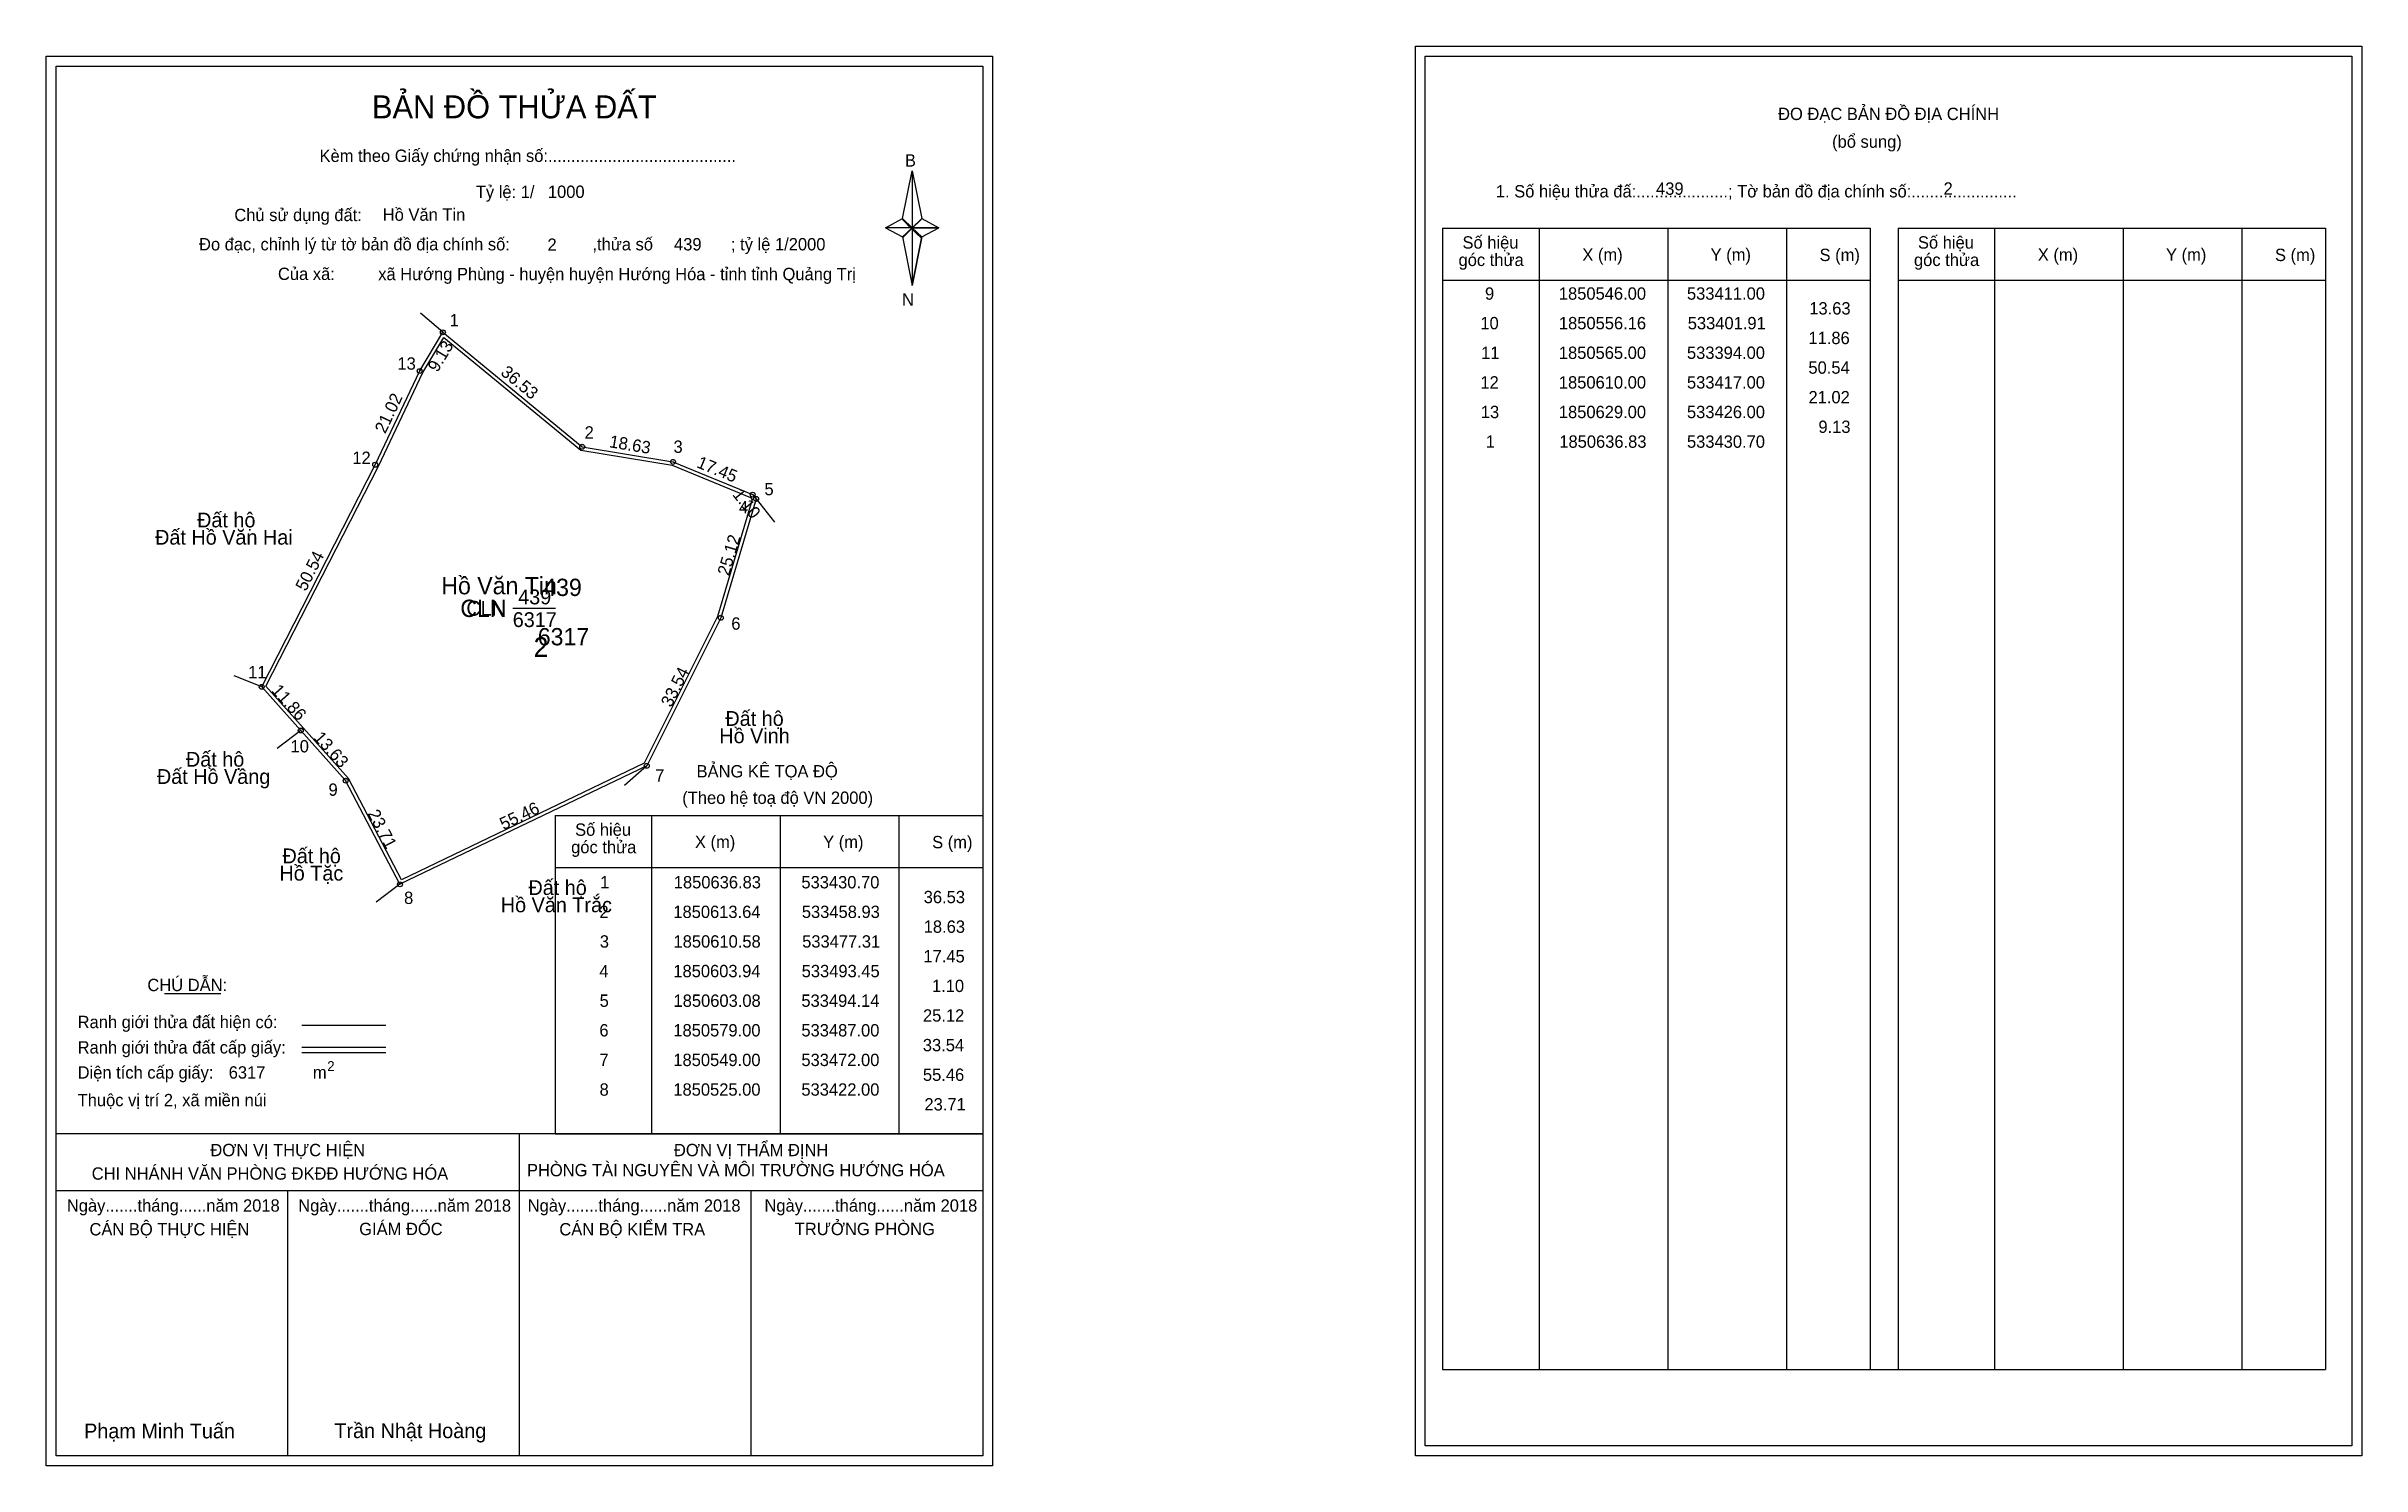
# Model space of a CAD drawing. Extents: x 533350 to 533819, y 1850407 to 1850695.
import ezdxf

# ---------------------------------------------------------------- set-up
doc = ezdxf.new("R2010")
doc.units = 0
for name, color, linetype in [('Level 1', 7, 'Continuous'), ('Level 10', 7, 'Continuous'), ('Level 11', 7, 'Continuous'), ('Level 13', 7, 'Continuous'), ('Level 2', 7, 'Continuous'), ('Level 27', 7, 'Continuous'), ('Level 3', 7, 'Continuous'), ('Level 36', 7, 'Continuous'), ('Level 4', 7, 'Continuous'), ('Level 49', 7, 'Continuous'), ('Level 5', 7, 'Continuous'), ('Level 53', 7, 'Continuous'), ('Level 55', 7, 'Continuous'), ('Level 6', 7, 'Continuous'), ('Level 63', 7, 'Continuous'), ('Level 7', 7, 'Continuous'), ('Level 9', 7, 'Continuous')]:
    doc.layers.add(name, color=color, linetype=linetype)

msp = doc.modelspace()

# ---------------------------------------------------------------- linework, layer by layer
at = {"layer": 'Level 1'}
for p, q in [((533352.37, 1850690.78), (533352.37, 1850690.78)), ((533629.69, 1850692.78), (533629.69, 1850692.78)), ((533523.79, 1850659.9), (533525.76, 1850669.54)), ((533525.76, 1850669.54), (533525.76, 1850658.01)), ((533525.76, 1850669.54), (533527.72, 1850659.9)), ((533520.34, 1850658.01), (533523.79, 1850659.9)), ((533523.79, 1850659.9), (533525.76, 1850658.01)), ((533525.61, 1850657.79), (533523.79, 1850659.68)), ((533525.76, 1850658.01), (533523.79, 1850656.17)), ((533525.61, 1850657.79), (533523.79, 1850655.95)), ((533523.79, 1850655.95), (533525.61, 1850657.79)), ((533527.58, 1850659.68), (533525.61, 1850657.79)), ((533525.61, 1850657.79), (533527.58, 1850659.68)), ((533527.58, 1850655.95), (533525.61, 1850657.79)), ((533527.72, 1850659.9), (533525.76, 1850658.01)), ((533525.76, 1850658.01), (533525.76, 1850646.31)), ((533525.76, 1850658.01), (533531.17, 1850658.01)), ((533525.76, 1850658.01), (533527.72, 1850656.17)), ((533527.72, 1850656.17), (533531.17, 1850658.01)), ((533633.22, 1850657.92), (533719.82, 1850657.92)), ((533652.81, 1850426.66), (533652.81, 1850657.92)), ((533678.88, 1850426.66), (533678.88, 1850657.92)), ((533702.86, 1850657.92), (533702.86, 1850426.66)), ((533719.82, 1850657.92), (533719.82, 1850426.66)), ((533725.48, 1850657.92), (533812.08, 1850657.92)), ((533745.07, 1850426.66), (533745.07, 1850657.92)), ((533771.14, 1850426.66), (533771.14, 1850657.92)), ((533795.11, 1850657.92), (533795.11, 1850426.66)), ((533812.08, 1850657.92), (533812.08, 1850426.66)), ((533523.79, 1850656.17), (533525.76, 1850646.31)), ((533527.72, 1850656.17), (533525.76, 1850646.31)), ((533633.22, 1850647.4), (533719.82, 1850647.4)), ((533725.48, 1850647.4), (533812.08, 1850647.4)), ((533453.46, 1850538.95), (533540.06, 1850538.95)), ((533473.05, 1850474.43), (533473.05, 1850538.95)), ((533499.12, 1850474.43), (533499.12, 1850538.95)), ((533523.09, 1850538.95), (533523.09, 1850474.43)), ((533453.46, 1850528.42), (533540.06, 1850528.42)), ((533374.28, 1850502.84), (533385.69, 1850502.84)), ((533402.15, 1850496.44), (533419.16, 1850496.44)), ((533402.15, 1850491.99), (533419.16, 1850491.99)), ((533402.15, 1850490.9), (533419.16, 1850490.9)), ((533459.19, 1850474.43), (533352.36, 1850474.43)), ((533540.06, 1850474.43), (533435.22, 1850474.43)), ((533446.21, 1850409.2), (533446.21, 1850474.43)), ((533453.46, 1850474.42), (533540.06, 1850474.42)), ((533540.06, 1850462.88), (533352.36, 1850462.88)), ((533399.29, 1850409.2), (533399.29, 1850462.88)), ((533493.14, 1850409.2), (533493.14, 1850462.88)), ((533633.22, 1850426.66), (533812.08, 1850426.66)), ((533540.06, 1850409.2), (533540.06, 1850409.2)), ((533817.39, 1850411.2), (533817.39, 1850411.2))]:
    msp.add_line(p, q, dxfattribs=at)
for points in [[(533523.79, 1850659.9), (533525.76, 1850669.54), (533525.76, 1850658.01)], [(533520.34, 1850658.01), (533523.79, 1850656.17), (533525.76, 1850658.01)], [(533525.76, 1850658.01), (533527.72, 1850659.9), (533531.17, 1850658.01)], [(533525.76, 1850658.01), (533525.76, 1850646.31), (533527.72, 1850656.17)]]:
    msp.add_lwpolyline(points, close=True, dxfattribs=at)
at = {"layer": 'Level 10'}
for p, q in [((533401.91, 1850556.16), (533394, 1850565)), ((533411, 1850546), (533401.91, 1850556.16))]:
    msp.add_line(p, q, dxfattribs=at)
for points in [[(533472, 1850549), (533422, 1850525), (533411, 1850546), (533401.91, 1850556.16), (533394, 1850565), (533417, 1850610), (533426, 1850629), (533430.7, 1850636.83), (533458.93, 1850613.64), (533477.31, 1850610.58), (533493.45, 1850603.94), (533494.14, 1850603.08), (533487, 1850579)], [(533471.48, 1850549.53), (533422.31, 1850525.92), (533411.58, 1850546.4), (533402.43, 1850556.63), (533394.84, 1850565.11), (533417.63, 1850609.69), (533426.62, 1850628.67), (533430.88, 1850635.77), (533458.63, 1850612.98), (533477.12, 1850609.9), (533493.02, 1850603.36), (533493.36, 1850602.93), (533486.35, 1850579.26)]]:
    msp.add_lwpolyline(points, close=True, dxfattribs=at)
at = {"layer": 'Level 11'}
for centre in [(533430.7, 1850636.83), (533426, 1850629), (533417, 1850610), (533458.93, 1850613.64), (533477.31, 1850610.58), (533493.45, 1850603.94), (533494.14, 1850603.08), (533487, 1850579), (533394, 1850565), (533401.91, 1850556.16), (533472, 1850549), (533472, 1850549), (533411, 1850546), (533422, 1850525)]:
    msp.add_circle(centre, 0.5, dxfattribs=at)
at = {"layer": 'Level 27'}
for p, q in [((533430.7, 1850636.83), (533426.14, 1850640.73)), ((533494.14, 1850603.08), (533497.89, 1850598.39)), ((533394, 1850565), (533388.42, 1850567.21)), ((533401.91, 1850556.16), (533397.16, 1850552.49)), ((533472, 1850549), (533467.5, 1850545.03)), ((533422, 1850525), (533417.2, 1850521.4))]:
    msp.add_line(p, q, dxfattribs=at)
at = {"layer": 'Level 3'}
for p, q in [((533633.22, 1850657.92), (533633.22, 1850426.66)), ((533725.48, 1850657.92), (533725.48, 1850426.66)), ((533453.46, 1850538.95), (533453.46, 1850474.43))]:
    msp.add_line(p, q, dxfattribs=at)
at = {"layer": 'Level 63'}
for points in [[(533627.69, 1850694.78), (533819.39, 1850694.78), (533819.39, 1850409.2), (533627.69, 1850409.2)], [(533350.36, 1850692.78), (533542.06, 1850692.78), (533542.06, 1850407.2), (533350.36, 1850407.2)], [(533352.36, 1850690.78), (533540.06, 1850690.78), (533540.06, 1850409.2), (533352.36, 1850409.2)], [(533629.69, 1850692.78), (533817.39, 1850692.78), (533817.39, 1850411.2), (533629.69, 1850411.2)]]:
    msp.add_lwpolyline(points, close=True, dxfattribs=at)
at = {"layer": 'Level 9'}
msp.add_line((533444.85, 1850580.92), (533453.52, 1850580.92), dxfattribs=at)

# ---------------------------------------------------------------- texts
at = {"layer": 'Level 1'}
for s, height, p in [('BẢN ĐỒ THỬA ĐẤT', 4.6657, (533416.33, 1850680.18)), ('ĐO ĐẠC BẢN ĐỒ ĐỊA CHÍNH', 2.5, (533701.17, 1850679.84)), ('(bổ sung)', 2.5, (533712.11, 1850674.22)), ('Kèm theo Giấy chứng nhận số:.........................................', 2.5, (533405.71, 1850671.35)), ('B', 2.5, (533524.3, 1850670.41)), ('1. Số hiệu thửa đấ:....................; Tờ bản đồ địa chính số:.......................', 2.5, (533644, 1850664.16)), ('Chủ sử dụng đất:', 2.5, (533388.45, 1850659.36)), ('Đo đạc, chỉnh lý từ tờ bản đồ địa chính số:                  ,thửa số                 ; tỷ lệ 1/2000', 2.5, (533381.3, 1850653.43)), ('góc thửa', 2.5, (533636.44, 1850650.26)), ('Số hiệu', 2.5, (533637.24, 1850653.79)), ('X (m)', 2.5, (533661.52, 1850651.32)), ('Y (m)', 2.5, (533687.5, 1850651.32)), ('S (m)', 2.5, (533709.57, 1850651.27)), ('góc thửa', 2.5, (533728.7, 1850650.26)), ('Số hiệu', 2.5, (533729.5, 1850653.79)), ('X (m)', 2.5, (533753.78, 1850651.32)), ('Y (m)', 2.5, (533779.75, 1850651.32)), ('S (m)', 2.5, (533801.83, 1850651.27)), ('Của xã:', 2.5, (533397.29, 1850647.43)), ('N', 2.5, (533523.7, 1850642.24)), ('BẢNG KÊ TỌA ĐỘ', 2.5, (533482.09, 1850546.65)), ('(Theo hệ toạ độ VN 2000)', 2.5, (533479.19, 1850541.29)), ('Số hiệu', 2.5, (533457.48, 1850534.82)), ('X (m)', 2.5, (533481.76, 1850532.34)), ('Y (m)', 2.5, (533507.73, 1850532.34)), ('S (m)', 2.5, (533529.81, 1850532.29)), ('góc thửa', 2.5, (533456.68, 1850531.29)), ('CHÚ DẪN:', 2.5, (533370.84, 1850503.35)), ('Ranh giới thửa đất hiện có:', 2.5, (533356.71, 1850495.85)), ('Ranh giới thửa đất cấp giấy:', 2.5, (533356.71, 1850490.71)), ('Diện tích cấp giấy:', 2.5, (533356.71, 1850485.63)), ('2', 2, (533407.27, 1850487.16)), ('m', 2.5, (533404.37, 1850485.65)), ('Thuộc vị trí 2, xã miền núi', 2.5, (533356.71, 1850480.03)), ('ĐƠN VỊ THỰC HIỆN', 2.5, (533383.6, 1850469.91)), ('ĐƠN VỊ THẨM ĐỊNH', 2.5, (533477.5, 1850469.91)), ('CHI NHÁNH VĂN PHÒNG ĐKĐĐ HƯỚNG HÓA', 2.5, (533359.56, 1850465.15)), ('PHÒNG TÀI NGUYÊN VÀ MÔI TRƯỜNG HƯỚNG HÓA', 2.5, (533447.73, 1850465.84)), ('Ngày.......tháng......năm 2018', 2.5, (533354.53, 1850458.67)), ('Ngày.......tháng......năm 2018', 2.5, (533401.4, 1850458.67)), ('Ngày.......tháng......năm 2018', 2.5, (533447.88, 1850458.67)), ('Ngày.......tháng......năm 2018', 2.5, (533495.84, 1850458.67)), ('CÁN BỘ THỰC HIỆN', 2.5, (533359.11, 1850453.86)), ('GIÁM ĐỐC', 2.5, (533413.75, 1850453.92)), ('CÁN BỘ KIỂM TRA', 2.5, (533454.29, 1850453.86)), ('TRƯỞNG PHÒNG', 2.5, (533501.98, 1850453.92)), ('Phạm Minh Tuấn', 3, (533358.02, 1850412.74)), ('Trần Nhật Hoàng', 3, (533408.72, 1850412.79))]:
    msp.add_text(s, height=height, dxfattribs=at).set_placement(p)
at = {"layer": 'Level 11'}
msp.add_text('Tỷ lệ: 1/', height=2.5, dxfattribs=at).set_placement((533437.37, 1850664.04))
at = {"layer": 'Level 13'}
for s, p in [('CLN', (533435.46, 1850579.42)), ('439', (533445.95, 1850581.72)), ('6317', (533444.85, 1850577.12))]:
    msp.add_text(s, height=3, dxfattribs=at).set_placement(p)
at = {"layer": 'Level 2'}
msp.add_text(' Hồ Văn Tin', height=3.5, dxfattribs=at).set_placement((533429.08, 1850583.75))
at = {"layer": 'Level 3'}
msp.add_text('CLN', height=3.5, dxfattribs=at).set_placement((533434.23, 1850579.16))
at = {"layer": 'Level 36'}
for s, p in [('Đất hộ', (533380.91, 1850597.31)), ('Đất Hồ Văn Hai', (533372.4, 1850593.81)), ('Đất hộ', (533487.92, 1850557.09)), (' Hồ Vinh', (533485.58, 1850553.59)), ('Đất hộ', (533378.65, 1850548.83)), ('Đất Hồ Vâng', (533372.77, 1850545.33)), ('Đất hộ', (533398.21, 1850529.25)), ('Hồ Tặc', (533397.59, 1850525.75)), ('Đất hộ', (533448.03, 1850522.83)), ('Hồ Văn Trắc', (533442.43, 1850519.33))]:
    msp.add_text(s, height=3, dxfattribs=at).set_placement(p)
at = {"layer": 'Level 4'}
msp.add_text('439', height=3.5, dxfattribs=at).set_placement((533451.03, 1850583.41))
at = {"layer": 'Level 49'}
for s, rotation, p in [('9.13', 59.0255, (533429.6, 1850628.58)), ('36.53', 320.598, (533442.23, 1850628.39)), ('21.02', 64.6538, (533419.03, 1850616.16)), ('18.63', 350.5478, (533464.3, 1850613.56)), ('17.45', 337.6377, (533481.95, 1850609.53)), ('1.10', 308.741, (533489.24, 1850603.91)), ('50.54', 62.9279, (533402.93, 1850584.22)), ('25.12', 73.4843, (533488.64, 1850587.36)), ('33.54', 63.4349, (533476.95, 1850560.7)), ('11.86', 311.8221, (533395.83, 1850564.16)), ('13.63', 311.8185, (533404.38, 1850554.6)), ('23.71', 297.646, (533415.39, 1850539.35)), ('55.46', 25.641, (533442.97, 1850535.95))]:
    msp.add_text(s, height=2.5, rotation=rotation, dxfattribs=at).set_placement(p)
at = {"layer": 'Level 5'}
msp.add_text('6317', height=3.5, dxfattribs=at).set_placement((533449.92, 1850573.41))
at = {"layer": 'Level 53'}
for s, p in [('9', (533641.8, 1850643.44)), ('1850546.00', (533656.76, 1850643.44)), ('533411.00', (533682.71, 1850643.44)), ('13.63', (533707.49, 1850640.44)), ('10', (533640.86, 1850637.44)), ('1850556.16', (533656.77, 1850637.44)), ('533401.91', (533682.87, 1850637.44)), ('11', (533641.02, 1850631.44)), ('1850565.00', (533656.76, 1850631.44)), ('533394.00', (533682.71, 1850631.44)), ('11.86', (533707.32, 1850634.44)), ('50.54', (533707.31, 1850628.44)), ('12', (533640.87, 1850625.44)), ('1850610.00', (533656.76, 1850625.44)), ('533417.00', (533682.71, 1850625.44)), ('21.02', (533707.33, 1850622.44)), ('13', (533640.95, 1850619.44)), ('1850629.00', (533656.76, 1850619.44)), ('533426.00', (533682.71, 1850619.44)), ('1', (533641.94, 1850613.44)), ('1850636.83', (533656.85, 1850613.44)), ('533430.70', (533682.71, 1850613.44)), ('9.13', (533709.34, 1850616.44)), ('1', (533462.56, 1850524.17)), ('1850636.83', (533477.47, 1850524.17)), ('533430.70', (533503.32, 1850524.17)), ('36.53', (533528.1, 1850521.17)), ('2', (533462.41, 1850518.17)), ('1850613.64', (533477.38, 1850518.17)), ('533458.93', (533503.41, 1850518.17)), ('18.63', (533528.1, 1850515.17)), ('3', (533462.49, 1850512.17)), ('1850610.58', (533477.42, 1850512.17)), ('533477.31', (533503.48, 1850512.17)), ('17.45', (533528.04, 1850509.17)), ('4', (533462.4, 1850506.17)), ('1850603.94', (533477.38, 1850506.17)), ('533493.45', (533503.38, 1850506.17)), ('5', (533462.45, 1850500.17)), ('1850603.08', (533477.42, 1850500.17)), ('533494.14', (533503.32, 1850500.17)), ('1.10', (533529.77, 1850503.17)), ('25.12', (533527.95, 1850497.17)), ('6', (533462.4, 1850494.17)), ('1850579.00', (533477.38, 1850494.17)), ('533487.00', (533503.32, 1850494.17)), ('33.54', (533527.92, 1850491.17)), ('7', (533462.41, 1850488.17)), ('1850549.00', (533477.38, 1850488.17)), ('533472.00', (533503.32, 1850488.17)), ('8', (533462.44, 1850482.17)), ('1850525.00', (533477.38, 1850482.17)), ('533422.00', (533503.32, 1850482.17)), ('55.46', (533527.94, 1850485.17)), ('23.71', (533528.25, 1850479.17))]:
    msp.add_text(s, height=2.5, dxfattribs=at).set_placement(p)
at = {"layer": 'Level 55'}
for s, height, p in [('1', 0.4, (533430.59, 1850636.83)), ('0', 0.11, (533430.66, 1850636.72)), ('0', 0.11, (533430.66, 1850636.72)), ('0', 0.11, (533430.66, 1850636.72)), ('13', 0.4, (533425.73, 1850629)), ('0', 0.11, (533425.96, 1850628.89)), ('0', 0.11, (533425.96, 1850628.89)), ('12', 0.4, (533416.72, 1850610)), ('0', 0.11, (533416.96, 1850609.89)), ('0', 0.11, (533416.96, 1850609.89)), ('2', 0.4, (533458.79, 1850613.64)), ('0', 0.11, (533458.89, 1850613.53)), ('3', 0.4, (533477.19, 1850610.58)), ('0', 0.11, (533477.27, 1850610.47)), ('4', 0.4, (533493.31, 1850603.94)), ('0', 0.11, (533493.41, 1850603.83)), ('5', 0.4, (533494.01, 1850603.08)), ('443', 0.11, (533494.02, 1850602.97)), ('0', 0.11, (533494.1, 1850602.97)), ('6', 0.4, (533486.86, 1850579)), ('443', 0.11, (533486.88, 1850578.89)), ('11', 0.4, (533393.74, 1850565)), ('0', 0.11, (533393.96, 1850564.89)), ('0', 0.11, (533393.96, 1850564.89)), ('0', 0.11, (533393.96, 1850564.89)), ('0', 0.11, (533393.96, 1850564.89)), ('10', 0.4, (533401.63, 1850556.16)), ('441', 0.11, (533401.8, 1850556.05)), ('0', 0.11, (533401.87, 1850556.05)), ('0', 0.11, (533401.87, 1850556.05)), ('442', 0.11, (533471.88, 1850548.89)), ('7', 0.4, (533471.87, 1850549)), ('443', 0.11, (533471.88, 1850548.89)), ('9', 0.4, (533410.86, 1850546)), ('441', 0.11, (533410.89, 1850545.89)), ('442', 0.11, (533421.88, 1850524.89)), ('8', 0.4, (533421.87, 1850525)), ('441', 0.11, (533421.89, 1850524.89))]:
    msp.add_text(s, height=height, dxfattribs=at).set_placement(p)
at = {"layer": 'Level 6'}
for s, p in [('1000', (533451.97, 1850664.06)), ('439', (533676.45, 1850664.7)), ('2', (533734.69, 1850664.72)), (' Hồ Văn Tin', (533417.59, 1850659.43)), ('2', (533451.89, 1850653.34)), ('439', (533477.52, 1850653.42)), ('xã Hướng Phùng - huyện huyện Hướng Hóa - tỉnh tỉnh Quảng Trị', (533417.6, 1850647.39)), ('6317', (533387.31, 1850485.63))]:
    msp.add_text(s, height=2.5, dxfattribs=at).set_placement(p)
at = {"layer": 'Level 7'}
msp.add_text('2', height=4, dxfattribs=at).set_placement((533449.08, 1850571.06))
at = {"layer": 'Level 9'}
for s, p in [('1', (533432.06, 1850638.03)), ('13', (533421.49, 1850629.26)), ('2', (533459.41, 1850615.3)), ('3', (533477.42, 1850612.41)), ('12', (533412.36, 1850610.16)), ('5', (533495.84, 1850603.83)), ('4', (533490.67, 1850600.13)), ('6', (533489.12, 1850576.58)), ('11', (533391.25, 1850566.74)), ('10', (533399.84, 1850551.72)), ('9', (533407.53, 1850542.93)), ('7', (533473.7, 1850545.8)), ('8', (533422.84, 1850521.01))]:
    msp.add_text(s, height=2.5, dxfattribs=at).set_placement(p)

doc.saveas('drawing.dxf')
